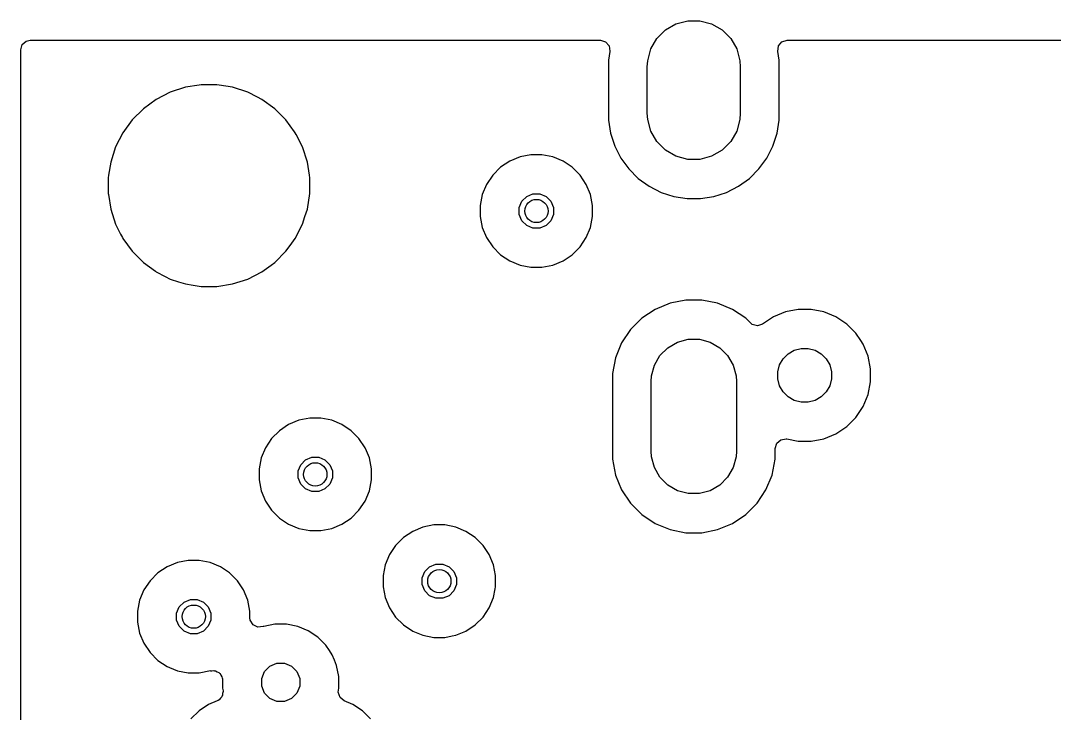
# Model space of a CAD drawing. Header units: inches. Extents: x 5.12 to 6.15, y -4.12 to -1.79.
# Drawn here: x 5.118 to 5.643, y -2.137 to -1.785 of the extents above; entities that cross this region are included whole.
import ezdxf

# ---------------------------------------------------------------- set-up
doc = ezdxf.new("R2010")
doc.units = ezdxf.units.IN
doc.header["$MEASUREMENT"] = 0
doc.layers.add('In2.Cu', color=33, linetype='CONTINUOUS', true_color=0xce7d2c)

msp = doc.modelspace()

# ---------------------------------------------------------------- linework, layer by layer
at = {"layer": 'In2.Cu', "linetype": 'CONTINUOUS'}
for p, q in [((5.44554, -1.79002), (5.45088, -1.78694)), ((5.45088, -1.78694), (5.45684, -1.78534)), ((5.45684, -1.78534), (5.463, -1.78534)), ((5.463, -1.78534), (5.46896, -1.78694)), ((5.46896, -1.78694), (5.4743, -1.79002)), ((5.4381, -1.79972), (5.44118, -1.79438)), ((5.44118, -1.79438), (5.44554, -1.79002)), ((5.4743, -1.79002), (5.47866, -1.79438)), ((5.47866, -1.79438), (5.48175, -1.79972)), ((5.11811, -1.80016), (5.11889, -1.79752)), ((5.11811, -1.86508), (5.11811, -1.80016)), ((5.11889, -1.79752), (5.12096, -1.79572)), ((5.12096, -1.79572), (5.12299, -1.79528)), ((5.12299, -1.79528), (5.41247, -1.79528)), ((5.41247, -1.79528), (5.41511, -1.79605)), ((5.41511, -1.79605), (5.41691, -1.79813)), ((5.41691, -1.79813), (5.41731, -1.80085)), ((5.4365, -1.80568), (5.4381, -1.79972)), ((5.48175, -1.79972), (5.48334, -1.80568)), ((5.50255, -1.80092), (5.5029, -1.79819)), ((5.5029, -1.79819), (5.50467, -1.79609)), ((5.50467, -1.79609), (5.5073, -1.79528)), ((5.5073, -1.79528), (5.50737, -1.79528)), ((5.50737, -1.79528), (5.75263, -1.79528)), ((5.4173, -1.80092), (5.41659, -1.80535)), ((5.41659, -1.80535), (5.41659, -1.83579)), ((5.41731, -1.80085), (5.4173, -1.80092)), ((5.50325, -1.80535), (5.50255, -1.80092)), ((5.50325, -1.83579), (5.50325, -1.80535)), ((5.4363, -1.80876), (5.4365, -1.80568)), ((5.4363, -1.83238), (5.4363, -1.80876)), ((5.48334, -1.80568), (5.48354, -1.80876)), ((5.48354, -1.80876), (5.48354, -1.83238)), ((5.20176, -1.81917), (5.1941, -1.82166)), ((5.20876, -1.81806), (5.20176, -1.81917)), ((5.20972, -1.8179), (5.20876, -1.81806)), ((5.21778, -1.8179), (5.20972, -1.8179)), ((5.21887, -1.81808), (5.21778, -1.8179)), ((5.22574, -1.81917), (5.21887, -1.81808)), ((5.2334, -1.82166), (5.22574, -1.81917)), ((5.18692, -1.82531), (5.1804, -1.83005)), ((5.1941, -1.82166), (5.18692, -1.82531)), ((5.23834, -1.82417), (5.2334, -1.82166)), ((5.24059, -1.82531), (5.23834, -1.82417)), ((5.24711, -1.83005), (5.24059, -1.82531)), ((5.24059, -1.82531), (5.24059, -1.82531)), ((5.24059, -1.82531), (5.24059, -1.82531)), ((5.1804, -1.83005), (5.1747, -1.83575)), ((5.2528, -1.83575), (5.24711, -1.83005)), ((5.1747, -1.83575), (5.16996, -1.84227)), ((5.25724, -1.84185), (5.2528, -1.83575)), ((5.41659, -1.83579), (5.41766, -1.84253)), ((5.4365, -1.83547), (5.4363, -1.83238)), ((5.4381, -1.84142), (5.4365, -1.83547)), ((5.48334, -1.83547), (5.48175, -1.84142)), ((5.48354, -1.83238), (5.48334, -1.83547)), ((5.50218, -1.84253), (5.50325, -1.83579)), ((5.16996, -1.84227), (5.1663, -1.84945)), ((5.25754, -1.84227), (5.25724, -1.84185)), ((5.258, -1.84316), (5.25754, -1.84227)), ((5.44118, -1.84676), (5.4381, -1.84142)), ((5.48175, -1.84142), (5.47866, -1.84676)), ((5.2612, -1.84945), (5.258, -1.84316)), ((5.41766, -1.84253), (5.41977, -1.84901)), ((5.44554, -1.85112), (5.44118, -1.84676)), ((5.47866, -1.84676), (5.4743, -1.85112)), ((5.50007, -1.84901), (5.50218, -1.84253)), ((5.1663, -1.84945), (5.16381, -1.85712)), ((5.26369, -1.85712), (5.2612, -1.84945)), ((5.41977, -1.84901), (5.42286, -1.85509)), ((5.45088, -1.85421), (5.44554, -1.85112)), ((5.4743, -1.85112), (5.46896, -1.85421)), ((5.49698, -1.85509), (5.50007, -1.84901)), ((5.16381, -1.85712), (5.16275, -1.86379)), ((5.26475, -1.86379), (5.26369, -1.85712)), ((5.36647, -1.85669), (5.36179, -1.85981)), ((5.37167, -1.85453), (5.36647, -1.85669)), ((5.36647, -1.85669), (5.36647, -1.85669)), ((5.37719, -1.85344), (5.37167, -1.85453)), ((5.37167, -1.85453), (5.37167, -1.85453)), ((5.38281, -1.85344), (5.37719, -1.85344)), ((5.37719, -1.85344), (5.37719, -1.85344)), ((5.38833, -1.85453), (5.38281, -1.85344)), ((5.38281, -1.85344), (5.38281, -1.85344)), ((5.39353, -1.85669), (5.38833, -1.85453)), ((5.38833, -1.85453), (5.38833, -1.85453)), ((5.39821, -1.85981), (5.39353, -1.85669)), ((5.39353, -1.85669), (5.39353, -1.85669)), ((5.42286, -1.85509), (5.42687, -1.86061)), ((5.45684, -1.8558), (5.45088, -1.85421)), ((5.463, -1.8558), (5.45684, -1.8558)), ((5.46896, -1.85421), (5.463, -1.8558)), ((5.49297, -1.86061), (5.49698, -1.85509)), ((5.36179, -1.85981), (5.35781, -1.86379)), ((5.36179, -1.85981), (5.36179, -1.85981)), ((5.40219, -1.86379), (5.39821, -1.85981)), ((5.39821, -1.85981), (5.39821, -1.85981)), ((5.42687, -1.86061), (5.4317, -1.86543)), ((5.48815, -1.86543), (5.49297, -1.86061)), ((5.11811, -1.96453), (5.11811, -1.86508)), ((5.16275, -1.86379), (5.16255, -1.86508)), ((5.16255, -1.86508), (5.16255, -1.87313)), ((5.26495, -1.86508), (5.26475, -1.86379)), ((5.26495, -1.87313), (5.26495, -1.86508)), ((5.35469, -1.86847), (5.35253, -1.87367)), ((5.35781, -1.86379), (5.35469, -1.86847)), ((5.35469, -1.86847), (5.35469, -1.86847)), ((5.35781, -1.86379), (5.35781, -1.86379)), ((5.40531, -1.86847), (5.40219, -1.86379)), ((5.40219, -1.86379), (5.40219, -1.86379)), ((5.40747, -1.87367), (5.40531, -1.86847)), ((5.40531, -1.86847), (5.40531, -1.86847)), ((5.40531, -1.86847), (5.40531, -1.86847)), ((5.4317, -1.86543), (5.43721, -1.86944)), ((5.48263, -1.86944), (5.48815, -1.86543)), ((5.16255, -1.87313), (5.16263, -1.87367)), ((5.16263, -1.87367), (5.16381, -1.88109)), ((5.26369, -1.88109), (5.26495, -1.87313)), ((5.35253, -1.87367), (5.35144, -1.87919)), ((5.35253, -1.87367), (5.35253, -1.87367)), ((5.37508, -1.87463), (5.37827, -1.87331)), ((5.37827, -1.87331), (5.38173, -1.87331)), ((5.38173, -1.87331), (5.38492, -1.87463)), ((5.40856, -1.87919), (5.40747, -1.87367)), ((5.40747, -1.87367), (5.40747, -1.87367)), ((5.40747, -1.87367), (5.40747, -1.87367)), ((5.43721, -1.86944), (5.44329, -1.87253)), ((5.44329, -1.87253), (5.44978, -1.87464)), ((5.47007, -1.87464), (5.47655, -1.87253)), ((5.47655, -1.87253), (5.48263, -1.86944)), ((5.37131, -1.88027), (5.37263, -1.87708)), ((5.37263, -1.87708), (5.37508, -1.87463)), ((5.38492, -1.87463), (5.38737, -1.87708)), ((5.38737, -1.87708), (5.38869, -1.88027)), ((5.44978, -1.87464), (5.45651, -1.87571)), ((5.45651, -1.87571), (5.45651, -1.87571)), ((5.45651, -1.87571), (5.46333, -1.87571)), ((5.46333, -1.87571), (5.47007, -1.87464)), ((5.46333, -1.87571), (5.46333, -1.87571)), ((5.16381, -1.88109), (5.1663, -1.88876)), ((5.26248, -1.88481), (5.26369, -1.88109)), ((5.35144, -1.87919), (5.35144, -1.87919)), ((5.35144, -1.87919), (5.35144, -1.88481)), ((5.37131, -1.88373), (5.37131, -1.88027)), ((5.37263, -1.88692), (5.37131, -1.88373)), ((5.38869, -1.88373), (5.38737, -1.88692)), ((5.38869, -1.88027), (5.38869, -1.88373)), ((5.40856, -1.88481), (5.40856, -1.87919)), ((5.40856, -1.87919), (5.40856, -1.87919)), ((5.1663, -1.88876), (5.16882, -1.8937)), ((5.25754, -1.89594), (5.2612, -1.88876)), ((5.2612, -1.88876), (5.26248, -1.88481)), ((5.35144, -1.88481), (5.35144, -1.88481)), ((5.35144, -1.88481), (5.35144, -1.88481)), ((5.35144, -1.88481), (5.35253, -1.89033)), ((5.37508, -1.88937), (5.37263, -1.88692)), ((5.37827, -1.89069), (5.37508, -1.88937)), ((5.38492, -1.88937), (5.38173, -1.89069)), ((5.38737, -1.88692), (5.38492, -1.88937)), ((5.40747, -1.89033), (5.40856, -1.88481)), ((5.16882, -1.8937), (5.16975, -1.89553)), ((5.35253, -1.89033), (5.35253, -1.89033)), ((5.35253, -1.89033), (5.35469, -1.89553)), ((5.38173, -1.89069), (5.37827, -1.89069)), ((5.40531, -1.89553), (5.40747, -1.89033)), ((5.16975, -1.89553), (5.16996, -1.89594)), ((5.16996, -1.89594), (5.1747, -1.90246)), ((5.2528, -1.90246), (5.25488, -1.8996)), ((5.25488, -1.8996), (5.25754, -1.89594)), ((5.35469, -1.89553), (5.35469, -1.89553)), ((5.35469, -1.89553), (5.35781, -1.90021)), ((5.40219, -1.90021), (5.40531, -1.89553)), ((5.1747, -1.90246), (5.1804, -1.90816)), ((5.24711, -1.90816), (5.2528, -1.90246)), ((5.2528, -1.90246), (5.2528, -1.90246)), ((5.2528, -1.90246), (5.2528, -1.90246)), ((5.35781, -1.90021), (5.35781, -1.90021)), ((5.35781, -1.90021), (5.36179, -1.90419)), ((5.36179, -1.90419), (5.36179, -1.90419)), ((5.36179, -1.90419), (5.36647, -1.90731)), ((5.39353, -1.90731), (5.39821, -1.90419)), ((5.39821, -1.90419), (5.40219, -1.90021)), ((5.1804, -1.90816), (5.1865, -1.91259)), ((5.24059, -1.9129), (5.24531, -1.90947)), ((5.24531, -1.90947), (5.24711, -1.90816)), ((5.24711, -1.90816), (5.24711, -1.90816)), ((5.24711, -1.90816), (5.24711, -1.90816)), ((5.36647, -1.90731), (5.36647, -1.90731)), ((5.36647, -1.90731), (5.36647, -1.90731)), ((5.36647, -1.90731), (5.37167, -1.90947)), ((5.37167, -1.90947), (5.37167, -1.90947)), ((5.37167, -1.90947), (5.37167, -1.90947)), ((5.37167, -1.90947), (5.37719, -1.91056)), ((5.37719, -1.91056), (5.37719, -1.91056)), ((5.37719, -1.91056), (5.38281, -1.91056)), ((5.38281, -1.91056), (5.38653, -1.90982)), ((5.38653, -1.90982), (5.38833, -1.90947)), ((5.38833, -1.90947), (5.39353, -1.90731)), ((5.1865, -1.91259), (5.18692, -1.9129)), ((5.18692, -1.9129), (5.19149, -1.91523)), ((5.19149, -1.91523), (5.1941, -1.91655)), ((5.2334, -1.91655), (5.24059, -1.9129)), ((5.1941, -1.91655), (5.1941, -1.91655)), ((5.1941, -1.91655), (5.1941, -1.91655)), ((5.1941, -1.91655), (5.1982, -1.91789)), ((5.1982, -1.91789), (5.20176, -1.91905)), ((5.20176, -1.91905), (5.20574, -1.91968)), ((5.20574, -1.91968), (5.20972, -1.92031)), ((5.20972, -1.92031), (5.20972, -1.92031)), ((5.20972, -1.92031), (5.21778, -1.92031)), ((5.21778, -1.92031), (5.22574, -1.91905)), ((5.21778, -1.92031), (5.21778, -1.92031)), ((5.22574, -1.91905), (5.2334, -1.91655)), ((5.44786, -1.92883), (5.44033, -1.93195)), ((5.45585, -1.92724), (5.44786, -1.92883)), ((5.44786, -1.92883), (5.44786, -1.92883)), ((5.46399, -1.92724), (5.45585, -1.92724)), ((5.45585, -1.92724), (5.45585, -1.92724)), ((5.47198, -1.92883), (5.46399, -1.92724)), ((5.46399, -1.92724), (5.46399, -1.92724)), ((5.47199, -1.92883), (5.47198, -1.92883)), ((5.47951, -1.93195), (5.47199, -1.92883)), ((5.43356, -1.93648), (5.4278, -1.94224)), ((5.44033, -1.93195), (5.43356, -1.93648)), ((5.47954, -1.93197), (5.47951, -1.93195)), ((5.48629, -1.93648), (5.47954, -1.93197)), ((5.48867, -1.93886), (5.48629, -1.93648)), ((5.50036, -1.93578), (5.49484, -1.93947)), ((5.50645, -1.93326), (5.50036, -1.93578)), ((5.51292, -1.93197), (5.50645, -1.93326)), ((5.50645, -1.93326), (5.50645, -1.93326)), ((5.51952, -1.93197), (5.51292, -1.93197)), ((5.51292, -1.93197), (5.51292, -1.93197)), ((5.52599, -1.93326), (5.51952, -1.93197)), ((5.51952, -1.93197), (5.51952, -1.93197)), ((5.53208, -1.93578), (5.52599, -1.93326)), ((5.52599, -1.93326), (5.52599, -1.93326)), ((5.53757, -1.93944), (5.53208, -1.93578)), ((5.48956, -1.93956), (5.48867, -1.93886)), ((5.49221, -1.94029), (5.48956, -1.93956)), ((5.49484, -1.93947), (5.49221, -1.94029)), ((5.54223, -1.94411), (5.53757, -1.93944)), ((5.4278, -1.94224), (5.42327, -1.94901)), ((5.45163, -1.9486), (5.45709, -1.94713)), ((5.45709, -1.94713), (5.46275, -1.94713)), ((5.46275, -1.94713), (5.46821, -1.9486)), ((5.54467, -1.94776), (5.54223, -1.94411)), ((5.42327, -1.94901), (5.42015, -1.95654)), ((5.44274, -1.95542), (5.44674, -1.95142)), ((5.44674, -1.95142), (5.45163, -1.9486)), ((5.46821, -1.9486), (5.4731, -1.95142)), ((5.4731, -1.95142), (5.4771, -1.95542)), ((5.51095, -1.95272), (5.51442, -1.95179)), ((5.51442, -1.95179), (5.51802, -1.95179)), ((5.51802, -1.95179), (5.52149, -1.95272)), ((5.54589, -1.94959), (5.54467, -1.94776)), ((5.54842, -1.95569), (5.54589, -1.94959)), ((5.42015, -1.95654), (5.41856, -1.96453)), ((5.42015, -1.95654), (5.42015, -1.95654)), ((5.43992, -1.96032), (5.44274, -1.95542)), ((5.4771, -1.95542), (5.47993, -1.96032)), ((5.50349, -1.96018), (5.50529, -1.95706)), ((5.50529, -1.95706), (5.50783, -1.95452)), ((5.50783, -1.95452), (5.51095, -1.95272)), ((5.52149, -1.95272), (5.52461, -1.95452)), ((5.52461, -1.95452), (5.52715, -1.95706)), ((5.52715, -1.95706), (5.52895, -1.96018)), ((5.5497, -1.96215), (5.54842, -1.95569)), ((5.43845, -1.96578), (5.43992, -1.96032)), ((5.47993, -1.96032), (5.48139, -1.96578)), ((5.50256, -1.96365), (5.50349, -1.96018)), ((5.52895, -1.96018), (5.52988, -1.96365)), ((5.5497, -1.96875), (5.5497, -1.96215)), ((5.5497, -1.96215), (5.5497, -1.96215)), ((5.11811, -2.01856), (5.11811, -1.96453)), ((5.41856, -1.96453), (5.41856, -2.00811)), ((5.43827, -1.9686), (5.43845, -1.96578)), ((5.48139, -1.96578), (5.48157, -1.9686)), ((5.50256, -1.96725), (5.50256, -1.96365)), ((5.50349, -1.97073), (5.50256, -1.96725)), ((5.52988, -1.96725), (5.52895, -1.97073)), ((5.52988, -1.96365), (5.52988, -1.96725)), ((5.43827, -2.00404), (5.43827, -1.9686)), ((5.48157, -1.9686), (5.48157, -2.00404)), ((5.50529, -1.97384), (5.50349, -1.97073)), ((5.52895, -1.97073), (5.52715, -1.97384)), ((5.54842, -1.97522), (5.5497, -1.96875)), ((5.50783, -1.97638), (5.50529, -1.97384)), ((5.51095, -1.97818), (5.50783, -1.97638)), ((5.51442, -1.97911), (5.51095, -1.97818)), ((5.52149, -1.97818), (5.51802, -1.97911)), ((5.52461, -1.97638), (5.52149, -1.97818)), ((5.52715, -1.97384), (5.52461, -1.97638)), ((5.54589, -1.98131), (5.54842, -1.97522)), ((5.51802, -1.97911), (5.51442, -1.97911)), ((5.54223, -1.9868), (5.54589, -1.98131)), ((5.25938, -1.98828), (5.25419, -1.99044)), ((5.25939, -1.98828), (5.25938, -1.98828)), ((5.2649, -1.98719), (5.25939, -1.98828)), ((5.27053, -1.98719), (5.2649, -1.98719)), ((5.2649, -1.98719), (5.2649, -1.98719)), ((5.27605, -1.98828), (5.27053, -1.98719)), ((5.27053, -1.98719), (5.27053, -1.98719)), ((5.28125, -1.99044), (5.27605, -1.98828)), ((5.27605, -1.98828), (5.27605, -1.98828)), ((5.53757, -1.99146), (5.54223, -1.9868)), ((5.24951, -1.99356), (5.24553, -1.99754)), ((5.25419, -1.99044), (5.24951, -1.99356)), ((5.24951, -1.99356), (5.24951, -1.99356)), ((5.25419, -1.99044), (5.25419, -1.99044)), ((5.28592, -1.99356), (5.28125, -1.99044)), ((5.28125, -1.99044), (5.28125, -1.99044)), ((5.2899, -1.99754), (5.28592, -1.99356)), ((5.28592, -1.99356), (5.28592, -1.99356)), ((5.53208, -1.99513), (5.53757, -1.99146)), ((5.24553, -1.99754), (5.2424, -2.00222)), ((5.24553, -1.99754), (5.24553, -1.99754)), ((5.29303, -2.00222), (5.2899, -1.99754)), ((5.2899, -1.99754), (5.2899, -1.99754)), ((5.50205, -1.99993), (5.50413, -1.99813)), ((5.50413, -1.99813), (5.50686, -1.99774)), ((5.50686, -1.99774), (5.50711, -1.99778)), ((5.50711, -1.99778), (5.51292, -1.99894)), ((5.51292, -1.99894), (5.51292, -1.99894)), ((5.51292, -1.99894), (5.51292, -1.99894)), ((5.51292, -1.99894), (5.51952, -1.99894)), ((5.51952, -1.99894), (5.52599, -1.99765)), ((5.51952, -1.99894), (5.51952, -1.99894)), ((5.52599, -1.99765), (5.53208, -1.99513)), ((5.2424, -2.00222), (5.24025, -2.00742)), ((5.2424, -2.00222), (5.2424, -2.00222)), ((5.29317, -2.00257), (5.29303, -2.00222)), ((5.29303, -2.00222), (5.29303, -2.00222)), ((5.29518, -2.00742), (5.29317, -2.00257)), ((5.43845, -2.00686), (5.43827, -2.00404)), ((5.48157, -2.00404), (5.48139, -2.00686)), ((5.50128, -2.00257), (5.50205, -1.99993)), ((5.50128, -2.00811), (5.50128, -2.00257)), ((5.24025, -2.00742), (5.23915, -2.01293)), ((5.24025, -2.00742), (5.24025, -2.00742)), ((5.26035, -2.01083), (5.2628, -2.00838)), ((5.2628, -2.00838), (5.26599, -2.00706)), ((5.26599, -2.00706), (5.26944, -2.00706)), ((5.26944, -2.00706), (5.27264, -2.00838)), ((5.27264, -2.00838), (5.27508, -2.01083)), ((5.29628, -2.01293), (5.29518, -2.00742)), ((5.29518, -2.00742), (5.29518, -2.00742)), ((5.29518, -2.00742), (5.29518, -2.00742)), ((5.41856, -2.00811), (5.42015, -2.0161)), ((5.43992, -2.01232), (5.43845, -2.00686)), ((5.48139, -2.00686), (5.47993, -2.01232)), ((5.49969, -2.0161), (5.50128, -2.00811)), ((5.23915, -2.01293), (5.23915, -2.01293)), ((5.23915, -2.01293), (5.23915, -2.01856)), ((5.25903, -2.01402), (5.26035, -2.01083)), ((5.25903, -2.01748), (5.25903, -2.01402)), ((5.27508, -2.01083), (5.2764, -2.01402)), ((5.2764, -2.01402), (5.2764, -2.01748)), ((5.29628, -2.01856), (5.29628, -2.01293)), ((5.29628, -2.01293), (5.29628, -2.01293)), ((5.44274, -2.01722), (5.43992, -2.01232)), ((5.47993, -2.01232), (5.4771, -2.01722)), ((5.11811, -2.09081), (5.11811, -2.01856)), ((5.23915, -2.01856), (5.23915, -2.01856)), ((5.23915, -2.01856), (5.23915, -2.01856)), ((5.23915, -2.01856), (5.24025, -2.02408)), ((5.26035, -2.02067), (5.25903, -2.01748)), ((5.2628, -2.02311), (5.26035, -2.02067)), ((5.27508, -2.02067), (5.27264, -2.02311)), ((5.2764, -2.01748), (5.27508, -2.02067)), ((5.29518, -2.02408), (5.29628, -2.01856)), ((5.42015, -2.0161), (5.42015, -2.0161)), ((5.42015, -2.0161), (5.42327, -2.02363)), ((5.44674, -2.02121), (5.44274, -2.01722)), ((5.4771, -2.01722), (5.4731, -2.02121)), ((5.49657, -2.02363), (5.49969, -2.0161)), ((5.24025, -2.02408), (5.24025, -2.02408)), ((5.24025, -2.02408), (5.2424, -2.02928)), ((5.26599, -2.02444), (5.2628, -2.02311)), ((5.26944, -2.02444), (5.26599, -2.02444)), ((5.27264, -2.02311), (5.26944, -2.02444)), ((5.29303, -2.02928), (5.29518, -2.02408)), ((5.42327, -2.02363), (5.4278, -2.0304)), ((5.45163, -2.02404), (5.44674, -2.02121)), ((5.45709, -2.0255), (5.45163, -2.02404)), ((5.46275, -2.0255), (5.45709, -2.0255)), ((5.46821, -2.02404), (5.46275, -2.0255)), ((5.4731, -2.02121), (5.46821, -2.02404)), ((5.49205, -2.0304), (5.49657, -2.02363)), ((5.2424, -2.02928), (5.2424, -2.02928)), ((5.2424, -2.02928), (5.24553, -2.03396)), ((5.2899, -2.03396), (5.29303, -2.02928)), ((5.4278, -2.0304), (5.43356, -2.03616)), ((5.48629, -2.03616), (5.49205, -2.0304)), ((5.24553, -2.03396), (5.24553, -2.03396)), ((5.24553, -2.03396), (5.24951, -2.03793)), ((5.28592, -2.03793), (5.2899, -2.03396)), ((5.43356, -2.03616), (5.43356, -2.03616)), ((5.43356, -2.03616), (5.44033, -2.04069)), ((5.47951, -2.04069), (5.48629, -2.03616)), ((5.24951, -2.03793), (5.24951, -2.03793)), ((5.24951, -2.03793), (5.25419, -2.04106)), ((5.25419, -2.04106), (5.25419, -2.04106)), ((5.25419, -2.04106), (5.25419, -2.04106)), ((5.25419, -2.04106), (5.25938, -2.04321)), ((5.27605, -2.04321), (5.28125, -2.04106)), ((5.28125, -2.04106), (5.28592, -2.03793)), ((5.3279, -2.04144), (5.32238, -2.04253)), ((5.33352, -2.04144), (5.3279, -2.04144)), ((5.3279, -2.04144), (5.3279, -2.04144)), ((5.33904, -2.04253), (5.33352, -2.04144)), ((5.33352, -2.04144), (5.33352, -2.04144)), ((5.44033, -2.04069), (5.44786, -2.0438)), ((5.47199, -2.0438), (5.47951, -2.04069)), ((5.25938, -2.04321), (5.25939, -2.04321)), ((5.25939, -2.04321), (5.25939, -2.04321)), ((5.25939, -2.04321), (5.2649, -2.04431)), ((5.2649, -2.04431), (5.2649, -2.04431)), ((5.2649, -2.04431), (5.27053, -2.04431)), ((5.27053, -2.04431), (5.27424, -2.04357)), ((5.27424, -2.04357), (5.27605, -2.04321)), ((5.31718, -2.04469), (5.3125, -2.04781)), ((5.32238, -2.04253), (5.31718, -2.04469)), ((5.31718, -2.04469), (5.31718, -2.04469)), ((5.32238, -2.04253), (5.32238, -2.04253)), ((5.34424, -2.04469), (5.33904, -2.04253)), ((5.33904, -2.04253), (5.33904, -2.04253)), ((5.34892, -2.04781), (5.34424, -2.04469)), ((5.34424, -2.04469), (5.34424, -2.04469)), ((5.44786, -2.0438), (5.45585, -2.04539)), ((5.45585, -2.04539), (5.45585, -2.04539)), ((5.45585, -2.04539), (5.45585, -2.04539)), ((5.45585, -2.04539), (5.46399, -2.04539)), ((5.46399, -2.04539), (5.47199, -2.0438)), ((5.46399, -2.04539), (5.46399, -2.04539)), ((5.30852, -2.05179), (5.3054, -2.05647)), ((5.3125, -2.04781), (5.30852, -2.05179)), ((5.30852, -2.05179), (5.30852, -2.05179)), ((5.3125, -2.04781), (5.3125, -2.04781)), ((5.35289, -2.05179), (5.34892, -2.04781)), ((5.34892, -2.04781), (5.34892, -2.04781)), ((5.35602, -2.05647), (5.35289, -2.05179)), ((5.35289, -2.05179), (5.35289, -2.05179)), ((5.3054, -2.05647), (5.30324, -2.06167)), ((5.3054, -2.05647), (5.3054, -2.05647)), ((5.35817, -2.06167), (5.35602, -2.05647)), ((5.35602, -2.05647), (5.35602, -2.05647)), ((5.35602, -2.05647), (5.35602, -2.05647)), ((5.19247, -2.06269), (5.18779, -2.06581)), ((5.19767, -2.06053), (5.19247, -2.06269)), ((5.19247, -2.06269), (5.19247, -2.06269)), ((5.20319, -2.05944), (5.19767, -2.06053)), ((5.19767, -2.06053), (5.19767, -2.06053)), ((5.20881, -2.05944), (5.20319, -2.05944)), ((5.20319, -2.05944), (5.20319, -2.05944)), ((5.21433, -2.06053), (5.20881, -2.05944)), ((5.20881, -2.05944), (5.20881, -2.05944)), ((5.21953, -2.06269), (5.21433, -2.06053)), ((5.21433, -2.06053), (5.21433, -2.06053)), ((5.22421, -2.06581), (5.21953, -2.06269)), ((5.21953, -2.06269), (5.21953, -2.06269)), ((5.30324, -2.06167), (5.30215, -2.06719)), ((5.30324, -2.06167), (5.30324, -2.06167)), ((5.32334, -2.06508), (5.32579, -2.06263)), ((5.32579, -2.06263), (5.32898, -2.06131)), ((5.32898, -2.06131), (5.33244, -2.06131)), ((5.33244, -2.06131), (5.33563, -2.06263)), ((5.33563, -2.06263), (5.33807, -2.06508)), ((5.35927, -2.06719), (5.35817, -2.06167)), ((5.35817, -2.06167), (5.35817, -2.06167)), ((5.35817, -2.06167), (5.35817, -2.06167)), ((5.18779, -2.06581), (5.18381, -2.06979)), ((5.18779, -2.06581), (5.18779, -2.06581)), ((5.22819, -2.06979), (5.22421, -2.06581)), ((5.22421, -2.06581), (5.22421, -2.06581)), ((5.30215, -2.06719), (5.30215, -2.06719)), ((5.30215, -2.06719), (5.30215, -2.07281)), ((5.32202, -2.06827), (5.32334, -2.06508)), ((5.33807, -2.06508), (5.3394, -2.06827)), ((5.35927, -2.07281), (5.35927, -2.06719)), ((5.18381, -2.06979), (5.18069, -2.07447)), ((5.18381, -2.06979), (5.18381, -2.06979)), ((5.2302, -2.07281), (5.22819, -2.06979)), ((5.22819, -2.06979), (5.22819, -2.06979)), ((5.23131, -2.07447), (5.2302, -2.07281)), ((5.30215, -2.07281), (5.30215, -2.07281)), ((5.30215, -2.07281), (5.30215, -2.07281)), ((5.30215, -2.07281), (5.30324, -2.07833)), ((5.32202, -2.07173), (5.32202, -2.06827)), ((5.32334, -2.07492), (5.32202, -2.07173)), ((5.3394, -2.07173), (5.33807, -2.07492)), ((5.3394, -2.06827), (5.3394, -2.07173)), ((5.35908, -2.0738), (5.35927, -2.07281)), ((5.18069, -2.07447), (5.17853, -2.07967)), ((5.18069, -2.07447), (5.18069, -2.07447)), ((5.23347, -2.07967), (5.23131, -2.07447)), ((5.23131, -2.07447), (5.23131, -2.07447)), ((5.23131, -2.07447), (5.23131, -2.07447)), ((5.30324, -2.07833), (5.30324, -2.07833)), ((5.30324, -2.07833), (5.3054, -2.08353)), ((5.32579, -2.07737), (5.32334, -2.07492)), ((5.32898, -2.07869), (5.32579, -2.07737)), ((5.33563, -2.07737), (5.33244, -2.07869)), ((5.33807, -2.07492), (5.33563, -2.07737)), ((5.35602, -2.08353), (5.35817, -2.07833)), ((5.35817, -2.07833), (5.35908, -2.0738)), ((5.17853, -2.07967), (5.17744, -2.08519)), ((5.17853, -2.07967), (5.17853, -2.07967)), ((5.19731, -2.08627), (5.19863, -2.08308)), ((5.19863, -2.08308), (5.20108, -2.08063)), ((5.20108, -2.08063), (5.20427, -2.07931)), ((5.20427, -2.07931), (5.20773, -2.07931)), ((5.20773, -2.07931), (5.21092, -2.08063)), ((5.21092, -2.08063), (5.21337, -2.08308)), ((5.21337, -2.08308), (5.21469, -2.08627)), ((5.23456, -2.08519), (5.23347, -2.07967)), ((5.23347, -2.07967), (5.23347, -2.07967)), ((5.23347, -2.07967), (5.23347, -2.07967)), ((5.3054, -2.08353), (5.3054, -2.08353)), ((5.3054, -2.08353), (5.30852, -2.08821)), ((5.33244, -2.07869), (5.32898, -2.07869)), ((5.35289, -2.08821), (5.35602, -2.08353)), ((5.17744, -2.08519), (5.17744, -2.08519)), ((5.17744, -2.08519), (5.17744, -2.09081)), ((5.19731, -2.08973), (5.19731, -2.08627)), ((5.21469, -2.08627), (5.21469, -2.08973)), ((5.23456, -2.08853), (5.23456, -2.08519)), ((5.23471, -2.08974), (5.23456, -2.08853)), ((5.30852, -2.08821), (5.30852, -2.08821)), ((5.30852, -2.08821), (5.3125, -2.09219)), ((5.34892, -2.09219), (5.35289, -2.08821)), ((5.11811, -2.30006), (5.11811, -2.09081)), ((5.17744, -2.09081), (5.17744, -2.09081)), ((5.17744, -2.09081), (5.17744, -2.09081)), ((5.17744, -2.09081), (5.17853, -2.09633)), ((5.19863, -2.09292), (5.19731, -2.08973)), ((5.20108, -2.09537), (5.19863, -2.09292)), ((5.21337, -2.09292), (5.21092, -2.09537)), ((5.21469, -2.08973), (5.21337, -2.09292)), ((5.23612, -2.09211), (5.23471, -2.08974)), ((5.23858, -2.09334), (5.23612, -2.09211)), ((5.24131, -2.09304), (5.23858, -2.09334)), ((5.24154, -2.09295), (5.24131, -2.09304)), ((5.24725, -2.09181), (5.24154, -2.09295)), ((5.24154, -2.09295), (5.24154, -2.09295)), ((5.25307, -2.09181), (5.24725, -2.09181)), ((5.24725, -2.09181), (5.24725, -2.09181)), ((5.25878, -2.09295), (5.25307, -2.09181)), ((5.25307, -2.09181), (5.25307, -2.09181)), ((5.26415, -2.09518), (5.25878, -2.09295)), ((5.25878, -2.09295), (5.25878, -2.09295)), ((5.3125, -2.09219), (5.3125, -2.09219)), ((5.3125, -2.09219), (5.31718, -2.09531)), ((5.34433, -2.09525), (5.34777, -2.09295)), ((5.34777, -2.09295), (5.34892, -2.09219)), ((5.17853, -2.09633), (5.17853, -2.09633)), ((5.17853, -2.09633), (5.18069, -2.10153)), ((5.20427, -2.09669), (5.20108, -2.09537)), ((5.20773, -2.09669), (5.20427, -2.09669)), ((5.21092, -2.09537), (5.20773, -2.09669)), ((5.26899, -2.09841), (5.26415, -2.09518)), ((5.26415, -2.09518), (5.26415, -2.09518)), ((5.27311, -2.10253), (5.26899, -2.09841)), ((5.26899, -2.09841), (5.26899, -2.09841)), ((5.31718, -2.09531), (5.31718, -2.09531)), ((5.31718, -2.09531), (5.31718, -2.09531)), ((5.31718, -2.09531), (5.32238, -2.09747)), ((5.32238, -2.09747), (5.32238, -2.09747)), ((5.32238, -2.09747), (5.32238, -2.09747)), ((5.32238, -2.09747), (5.3279, -2.09856)), ((5.3279, -2.09856), (5.3279, -2.09856)), ((5.3279, -2.09856), (5.33352, -2.09856)), ((5.33352, -2.09856), (5.33723, -2.09782)), ((5.33723, -2.09782), (5.33904, -2.09747)), ((5.33904, -2.09747), (5.34424, -2.09531)), ((5.34424, -2.09531), (5.34426, -2.0953)), ((5.34426, -2.0953), (5.34433, -2.09525)), ((5.18069, -2.10153), (5.18069, -2.10153)), ((5.18069, -2.10153), (5.18381, -2.10621)), ((5.27488, -2.10518), (5.27311, -2.10253)), ((5.27311, -2.10253), (5.27311, -2.10253)), ((5.18381, -2.10621), (5.18381, -2.10621)), ((5.18381, -2.10621), (5.18779, -2.11019)), ((5.27634, -2.10737), (5.27488, -2.10518)), ((5.27747, -2.1101), (5.27634, -2.10737)), ((5.27634, -2.10737), (5.27634, -2.10737)), ((5.18779, -2.11019), (5.18779, -2.11019)), ((5.18779, -2.11019), (5.19247, -2.11331)), ((5.19247, -2.11331), (5.19247, -2.11331)), ((5.19247, -2.11331), (5.19365, -2.1138)), ((5.19365, -2.1138), (5.19767, -2.11547)), ((5.21526, -2.11546), (5.21619, -2.11528)), ((5.21619, -2.11528), (5.21661, -2.11545)), ((5.24197, -2.11589), (5.24469, -2.11318)), ((5.24469, -2.11318), (5.24824, -2.11171)), ((5.24824, -2.11171), (5.25208, -2.11171)), ((5.25208, -2.11171), (5.25563, -2.11318)), ((5.25563, -2.11318), (5.25834, -2.11589)), ((5.27857, -2.11274), (5.27747, -2.1101)), ((5.2797, -2.11845), (5.27857, -2.11274)), ((5.27857, -2.11274), (5.27857, -2.11274)), ((5.27857, -2.11274), (5.27857, -2.11274)), ((5.19767, -2.11547), (5.19767, -2.11547)), ((5.19767, -2.11547), (5.19767, -2.11547)), ((5.19767, -2.11547), (5.20319, -2.11656)), ((5.20319, -2.11656), (5.20319, -2.11656)), ((5.20319, -2.11656), (5.20881, -2.11656)), ((5.20881, -2.11656), (5.21457, -2.11542)), ((5.21457, -2.11542), (5.21458, -2.11547)), ((5.21458, -2.11547), (5.21526, -2.11546)), ((5.21661, -2.11545), (5.21706, -2.11545)), ((5.21706, -2.11545), (5.21786, -2.11595)), ((5.21786, -2.11595), (5.21874, -2.1163)), ((5.21874, -2.1163), (5.219, -2.11667)), ((5.219, -2.11667), (5.21939, -2.11691)), ((5.21939, -2.11691), (5.21979, -2.11777)), ((5.21979, -2.11777), (5.22034, -2.11854)), ((5.22034, -2.11854), (5.22045, -2.11918)), ((5.22045, -2.11918), (5.22055, -2.1194)), ((5.22055, -2.1194), (5.2206, -2.1199)), ((5.2206, -2.1199), (5.22061, -2.12002)), ((5.22061, -2.12002), (5.22061, -2.12427)), ((5.2405, -2.11944), (5.24197, -2.11589)), ((5.2405, -2.12328), (5.2405, -2.11944)), ((5.25834, -2.11589), (5.25981, -2.11944)), ((5.25981, -2.11944), (5.25981, -2.12328)), ((5.2797, -2.12427), (5.2797, -2.11845)), ((5.2797, -2.11845), (5.2797, -2.11845)), ((5.22061, -2.12427), (5.22089, -2.12566)), ((5.22089, -2.12566), (5.2209, -2.12602)), ((5.24197, -2.12683), (5.2405, -2.12328)), ((5.25981, -2.12328), (5.25834, -2.12683)), ((5.27941, -2.12643), (5.2795, -2.12531)), ((5.2795, -2.12531), (5.2797, -2.12427)), ((5.2179, -2.13077), (5.21352, -2.13258)), ((5.21817, -2.13061), (5.2179, -2.13077)), ((5.21827, -2.13059), (5.21817, -2.13061)), ((5.21836, -2.13051), (5.21827, -2.13059)), ((5.21888, -2.13022), (5.21836, -2.13051)), ((5.21951, -2.1294), (5.21888, -2.13022)), ((5.22026, -2.12869), (5.21951, -2.1294)), ((5.22034, -2.12834), (5.22026, -2.12869)), ((5.22057, -2.12805), (5.22034, -2.12834)), ((5.22066, -2.12702), (5.22057, -2.12805)), ((5.2209, -2.12602), (5.22066, -2.12702)), ((5.24469, -2.12955), (5.24197, -2.12683)), ((5.24824, -2.13102), (5.24469, -2.12955)), ((5.25208, -2.13102), (5.24824, -2.13102)), ((5.25563, -2.12955), (5.25208, -2.13102)), ((5.25834, -2.12683), (5.25563, -2.12955)), ((5.28028, -2.12904), (5.27941, -2.12643)), ((5.28242, -2.13077), (5.28028, -2.12904)), ((5.28679, -2.13258), (5.28242, -2.13077)), ((5.20868, -2.13581), (5.20457, -2.13993)), ((5.21352, -2.13258), (5.20868, -2.13581)), ((5.20868, -2.13581), (5.20868, -2.13581)), ((5.21352, -2.13258), (5.21352, -2.13258)), ((5.29163, -2.13581), (5.28679, -2.13258)), ((5.28679, -2.13258), (5.28679, -2.13258)), ((5.29575, -2.13993), (5.29163, -2.13581)), ((5.29163, -2.13581), (5.29163, -2.13581))]:
    msp.add_line(p, q, dxfattribs=at)
at = {"layer": 'In2.Cu'}
for centre in [(5.38, -1.882), (5.26772, -2.01575), (5.33071, -2.07), (5.206, -2.088)]:
    msp.add_circle(centre, 0.00591, dxfattribs=at)

doc.saveas('drawing.dxf')
